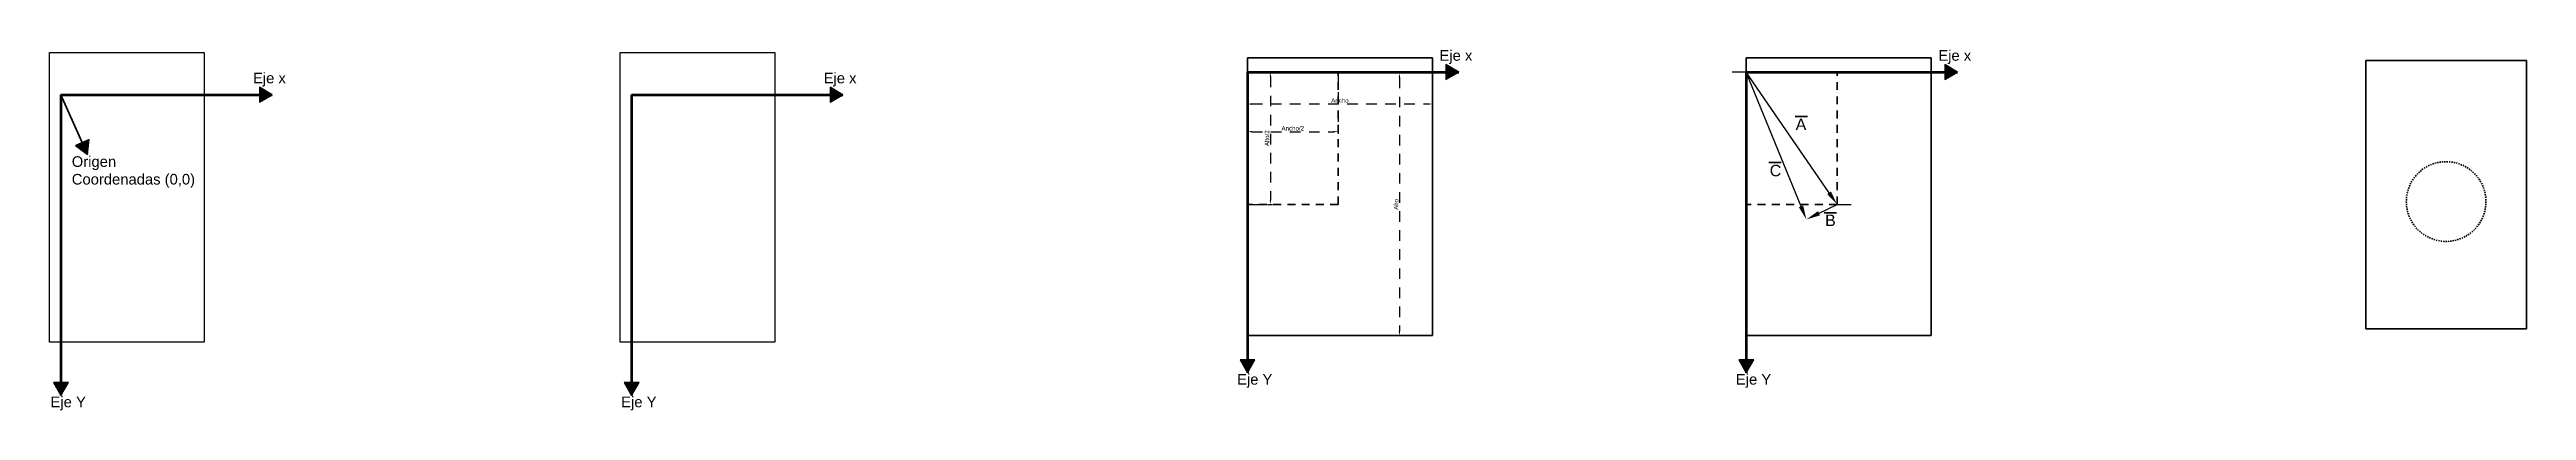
# Model space of a CAD drawing. Header units: millimetres. Extents: x 260 to 1664, y 344 to 549.
import ezdxf
from ezdxf import colors
from ezdxf.entities.mleader import LeaderData, LeaderLine
from ezdxf.math import Vec2, Vec3

# ---------------------------------------------------------------- set-up
doc = ezdxf.new("R2010")
doc.units = ezdxf.units.MM
doc.linetypes.add('JIS_02_0.7', pattern=[1.35, 0.75, -0.6])
doc.layers.add('referencia', color=5, linetype='Continuous')
doc.styles.add('Anotativo', font='arial.ttf')
doc.styles.get("Standard").update_dxf_attribs({"font": 'arial.ttf'})
doc.dimstyles.new('ISO-25', dxfattribs={"dimtxt": 2.5, "dimasz": 2.5, "dimexe": 1.25, "dimexo": 0.625, "dimtad": 1, "dimtxsty": 'Standard', "dimcen": 2.5, "dimadec": 0, "dimazin": 0, "dimtfac": 1, "dimtmove": 0, "dimatfit": 3, "dimfxl": 1, "dimarcsym": 0})
picture_1 = doc.add_image_def('image1.png', size_in_pixel=(331, 620))
picture_2 = doc.add_image_def('image2.png', size_in_pixel=(320, 480))
picture_3 = doc.add_image_def('image3.png', size_in_pixel=(480, 800))

# ---------------------------------------------------------------- blocks, each defined once
blk = doc.blocks.new('*D4')
at = {"layer": 'Defpoints', "color": 0, "linetype": 'JIS_02_0.7', "lineweight": 35, "ltscale": 8, "transparency": 16777216}
for p in [(938.8, 535.9), (1043.6, 535.9), (1043.6, 517.9)]:
    blk.add_point(p, dxfattribs=at)
at = {"layer": 'referencia', "color": 0, "linetype": 'JIS_02_0.7', "lineweight": -2, "ltscale": 8, "transparency": 16777216}
for p, q in [((938.8, 535.3), (938.8, 516.6)), ((1043.6, 535.3), (1043.6, 516.6)), ((941.3, 517.9), (1041.1, 517.9))]:
    blk.add_line(p, q, dxfattribs=at)
at = {"layer": 'referencia', "color": 0, "linetype": 'JIS_02_0.7', "lineweight": 35, "ltscale": 8, "transparency": 16777216}
for points in [[(941.3, 518.3), (941.3, 517.4), (938.8, 517.9)], [(1041.1, 518.3), (1041.1, 517.4), (1043.6, 517.9)]]:
    blk.add_solid(points, dxfattribs=at)
at = {"layer": 'referencia', "color": 0, "linetype": 'JIS_02_0.7', "lineweight": 35, "ltscale": 8, "transparency": 16777216, "insert": (991.2, 519.8), "char_height": 2.5, "attachment_point": 5}
blk.add_mtext('Ancho', dxfattribs=at)
blk = doc.blocks.new('*D5')
at = {"layer": 'Defpoints', "color": 0, "linetype": 'JIS_02_0.7', "lineweight": 35, "ltscale": 8, "transparency": 16777216}
for p in [(990.2, 535.9), (938.8, 502.2), (990.2, 502.2)]:
    blk.add_point(p, dxfattribs=at)
at = {"layer": 'referencia', "color": 0, "linetype": 'JIS_02_0.7', "lineweight": -2, "ltscale": 8, "transparency": 16777216}
for p, q in [((990.2, 535.3), (990.2, 501)), ((938.8, 502.9), (938.8, 503.5)), ((941.3, 502.2), (987.7, 502.2))]:
    blk.add_line(p, q, dxfattribs=at)
at = {"layer": 'referencia', "color": 0, "linetype": 'JIS_02_0.7', "lineweight": 35, "ltscale": 8, "transparency": 16777216}
for points in [[(941.3, 502.6), (941.3, 501.8), (938.8, 502.2)], [(987.7, 502.6), (987.7, 501.8), (990.2, 502.2)]]:
    blk.add_solid(points, dxfattribs=at)
at = {"layer": 'referencia', "color": 0, "linetype": 'JIS_02_0.7', "lineweight": 35, "ltscale": 8, "transparency": 16777216, "insert": (964.5, 504.1), "char_height": 2.5, "attachment_point": 5}
blk.add_mtext('Ancho/2', dxfattribs=at)
blk = doc.blocks.new('*D6')
at = {"layer": 'Defpoints', "color": 0, "linetype": 'JIS_02_0.7', "lineweight": 35, "ltscale": 8, "transparency": 16777216}
for p in [(1043.6, 535.3), (1025, 386.8), (1043.6, 386.8)]:
    blk.add_point(p, dxfattribs=at)
at = {"layer": 'referencia', "color": 0, "linetype": 'JIS_02_0.7', "lineweight": -2, "ltscale": 8, "transparency": 16777216}
for p, q in [((1043, 535.3), (1023.7, 535.3)), ((1025, 532.8), (1025, 389.3)), ((1043, 386.8), (1023.7, 386.8))]:
    blk.add_line(p, q, dxfattribs=at)
at = {"layer": 'referencia', "color": 0, "linetype": 'JIS_02_0.7', "lineweight": 35, "ltscale": 8, "transparency": 16777216}
for points in [[(1024.5, 532.8), (1025.4, 532.8), (1025, 535.3)], [(1024.5, 389.3), (1025.4, 389.3), (1025, 386.8)]]:
    blk.add_solid(points, dxfattribs=at)
at = {"layer": 'referencia', "color": 0, "linetype": 'JIS_02_0.7', "lineweight": 35, "ltscale": 8, "transparency": 16777216, "insert": (1023.1, 461), "char_height": 2.5, "attachment_point": 5, "rotation": 90}
blk.add_mtext('Alto', dxfattribs=at)
blk = doc.blocks.new('*D7')
at = {"layer": 'Defpoints', "color": 0, "linetype": 'JIS_02_0.7', "lineweight": 35, "ltscale": 8, "transparency": 16777216}
for p in [(938.8, 535.9), (938.8, 461), (951.8, 461)]:
    blk.add_point(p, dxfattribs=at)
at = {"layer": 'referencia', "color": 0, "linetype": 'JIS_02_0.7', "lineweight": -2, "ltscale": 8, "transparency": 16777216}
for p, q in [((939.4, 535.9), (953, 535.9)), ((951.8, 533.4), (951.8, 463.5)), ((939.4, 461), (953, 461))]:
    blk.add_line(p, q, dxfattribs=at)
at = {"layer": 'referencia', "color": 0, "linetype": 'JIS_02_0.7', "lineweight": 35, "ltscale": 8, "transparency": 16777216}
for points in [[(951.4, 533.4), (952.2, 533.4), (951.8, 535.9)], [(951.4, 463.5), (952.2, 463.5), (951.8, 461)]]:
    blk.add_solid(points, dxfattribs=at)
at = {"layer": 'referencia', "color": 0, "linetype": 'JIS_02_0.7', "lineweight": 35, "ltscale": 8, "transparency": 16777216, "insert": (949.9, 498.5), "char_height": 2.5, "attachment_point": 5, "rotation": 90}
blk.add_mtext('Alto/2', dxfattribs=at)

msp = doc.modelspace()

# ---------------------------------------------------------------- hatches: boundary and pattern name
at = {"layer": 'referencia'}
h = msp.add_hatch(color=256, dxfattribs=at)
h.dxf.hatch_style = 1
h.paths.add_polyline_path([(1051.27, 540.169), (1051.27, 531.715), (1058.591, 535.942)])
h = msp.add_hatch(color=256, dxfattribs=at)
h.dxf.hatch_style = 1
h.paths.add_polyline_path([(1334.021, 540.169), (1334.021, 531.715), (1341.342, 535.942)])
h = msp.add_hatch(color=256, dxfattribs=at)
h.dxf.hatch_style = 1
h.paths.add_polyline_path([(378.727, 527.377), (378.727, 518.923), (386.048, 523.15)])
h = msp.add_hatch(color=256, dxfattribs=at)
h.dxf.hatch_style = 1
h.paths.add_polyline_path([(702.189, 527.377), (702.189, 518.923), (709.511, 523.15)])
h = msp.add_hatch(color=256, dxfattribs=at)
h.dxf.hatch_style = 1
h.paths.add_polyline_path([(274.496, 494.337), (281.339, 489.374), (282.215, 497.783)])
h = msp.add_hatch(color=256, dxfattribs=at)
h.dxf.hatch_style = 1
h.paths.add_polyline_path([(934.581, 372.97), (938.808, 365.649), (943.035, 372.97)])
h = msp.add_hatch(color=256, dxfattribs=at)
h.dxf.hatch_style = 1
h.paths.add_polyline_path([(1217.332, 372.97), (1221.559, 365.649), (1225.786, 372.97)])
h = msp.add_hatch(color=256, dxfattribs=at)
h.dxf.hatch_style = 1
h.paths.add_polyline_path([(262.037, 360.179), (266.264, 352.858), (270.491, 360.179)])
h = msp.add_hatch(color=256, dxfattribs=at)
h.dxf.hatch_style = 1
h.paths.add_polyline_path([(585.5, 360.179), (589.727, 352.858), (593.954, 360.179)])

# ---------------------------------------------------------------- linework, layer by layer
at = {"layer": 'referencia', "lineweight": 53}
for p, q in [((938.808, 535.942), (1058.591, 535.942)), ((938.808, 535.942), (938.808, 365.649)), ((1221.559, 535.942), (1341.342, 535.942)), ((1221.559, 535.942), (1221.559, 365.649)), ((266.264, 523.15), (386.048, 523.15)), ((266.264, 523.15), (266.264, 352.858)), ((589.727, 523.15), (709.511, 523.15)), ((589.727, 523.15), (589.727, 352.858))]:
    msp.add_line(p, q, dxfattribs=at)
at = {"layer": 'referencia', "linetype": 'JIS_02_0.7', "lineweight": 35, "ltscale": 6}
for p, q in [((990.244, 461.018), (990.244, 535.942)), ((1272.995, 461.018), (1272.995, 535.942)), ((990.244, 461.018), (938.808, 461.018)), ((1272.995, 461.018), (1221.559, 461.018))]:
    msp.add_line(p, q, dxfattribs=at)
at = {"layer": 'referencia', "lineweight": 35}
msp.add_line((266.264, 523.15), (281.339, 489.374), dxfattribs=at)
at = {"layer": 'referencia', "linetype": 'Continuous', "lineweight": 35}
msp.add_line((1249.26, 510.791), (1256.223, 510.791), dxfattribs=at)
at = {"layer": 'referencia', "color": 1, "linetype": 'Continuous', "lineweight": 35}
msp.add_line((1234.285, 484.841), (1241.247, 484.841), dxfattribs=at)
at = {"layer": 'referencia', "color": 3, "linetype": 'Continuous', "lineweight": 35}
msp.add_line((1265.73, 456.18), (1272.692, 456.18), dxfattribs=at)
at = {"layer": 'referencia'}
for points in [[(1058.591, 535.942), (1051.27, 540.169), (1051.27, 531.715)], [(1341.342, 535.942), (1334.021, 540.169), (1334.021, 531.715)], [(386.048, 523.15), (378.727, 527.377), (378.727, 518.923)], [(709.511, 523.15), (702.189, 527.377), (702.189, 518.923)], [(281.339, 489.374), (282.215, 497.783), (274.496, 494.337)], [(938.808, 365.649), (943.035, 372.97), (934.581, 372.97)], [(1221.559, 365.649), (1225.786, 372.97), (1217.332, 372.97)], [(266.264, 352.858), (270.491, 360.179), (262.037, 360.179)], [(589.727, 352.858), (593.954, 360.179), (585.5, 360.179)]]:
    msp.add_lwpolyline(points, close=True, dxfattribs=at)
at = {"layer": 'referencia', "linetype": 'JIS_02_0.7', "lineweight": 35}
msp.add_circle((1618.238, 462.647), 22.571, dxfattribs=at)

# ---------------------------------------------------------------- texts
at = {"layer": 'referencia', "lineweight": 35, "style": 'Anotativo'}
msp.add_text('A', height=6.525, dxfattribs=at).set_placement((1249.506, 503.104))
at = {"layer": 'referencia', "color": 1, "lineweight": 35, "style": 'Anotativo'}
msp.add_text('C', height=6.525, dxfattribs=at).set_placement((1234.822, 476.924))
at = {"layer": 'referencia', "color": 3, "lineweight": 35, "style": 'Anotativo'}
msp.add_text('B', height=6.525, dxfattribs=at).set_placement((1266.2, 448.757))
at = {"layer": 'referencia', "lineweight": 35, "char_height": 6, "attachment_point": 1}
for s, width, insert in [('Eje x', 23.05714, (1047.65, 548.379)), ('Eje x', 23.05714, (1330.401, 548.379)), ('Eje x', 23.05714, (375.106, 535.588)), ('Eje x', 23.05714, (698.569, 535.588)), ('Origen\\PCoordenadas (0,0)', 73.24228, (272.398, 488.277)), ('Eje Y', 23.05714, (932.907, 364.959)), ('Eje Y', 23.05714, (1215.658, 364.959)), ('Eje Y', 23.05714, (260.363, 352.167)), ('Eje Y', 23.05714, (583.826, 352.167))]:
    msp.add_mtext_dynamic_manual_height_columns(s, width=width, gutter_width=12.5, heights=[0], dxfattribs=dict(at, insert=insert))

# ---------------------------------------------------------------- dimensions: what is measured, and where the dimension line sits
at = {"layer": 'referencia', "linetype": 'JIS_02_0.7', "lineweight": 35, "ltscale": 8}
for base, p1, p2, text, picture, middle in [((1043.604, 517.857), (938.808, 535.942), (1043.604, 535.942), 'Ancho', '*D4', (991.206, 519.752)), ((990.244, 502.228), (938.808, 502.228), (990.244, 535.942), 'Ancho/2', '*D5', (964.526, 504.145))]:
    dim = msp.add_linear_dim(base=base, p1=p1, p2=p2, text=text, dimstyle='ISO-25', dxfattribs=at)
    dim.commit()
    dim.dimension.update_dxf_attribs({"geometry": picture, "text_midpoint": middle})
for base, p1, p2, text, picture, middle in [((951.792, 461.018), (938.808, 535.942), (938.808, 461.018), 'Alto/2', '*D7', (949.874, 498.48)), ((1024.952, 386.766), (1043.604, 535.317), (1043.604, 386.766), 'Alto', '*D6', (1023.057, 461.042))]:
    dim = msp.add_linear_dim(base=base, p1=p1, p2=p2, angle=90, text=text, dimstyle='ISO-25', dxfattribs=at)
    dim.commit()
    dim.dimension.update_dxf_attribs({"geometry": picture, "text_midpoint": middle})

# ---------------------------------------------------------------- pictures from other files: only their frames are drawn
image = msp.add_image(picture_1, insert=(259.798, 382.927), size_in_units=(87.612, 164.108))
image.dxf.flags = 7
image = msp.add_image(picture_1, insert=(583.261, 382.927), size_in_units=(87.612, 164.108))
image.dxf.flags = 7
at = {"layer": 'referencia', "lineweight": 35}
image = msp.add_image(picture_2, insert=(938.805, 386.766), size_in_units=(104.799, 157.198), dxfattribs=at)
image.dxf.flags = 7
image = msp.add_image(picture_2, insert=(1221.556, 386.766), size_in_units=(104.799, 157.198), dxfattribs=at)
image.dxf.flags = 7
at = {"layer": 'referencia', "linetype": 'JIS_02_0.7', "lineweight": 35}
image = msp.add_image(picture_3, insert=(1572.674, 390.633), size_in_units=(91.099, 151.832), dxfattribs=at)
image.dxf.flags = 7

# ---------------------------------------------------------------- leaders
at = {"layer": 'referencia', "lineweight": 35, "ltscale": 8}
ml = msp.add_multileader_mtext('Standard', dxfattribs=at)
ml.set_content('', color=256)
ml.set_leader_properties()
ml.build(insert=Vec2(0, 0))
ml.multileader.update_dxf_attribs({"arrow_head_size": 8})
ctx = ml.context
ctx.base_point, ctx.arrow_head_size, ctx.plane_origin = Vec3(1209.559, 535.942), 8, Vec3(1272.995, 461.018)
ctx.text_align_type = 2
notes = []
notes.append((ctx, [(0, (1, 1, 0), (1221.559, 535.942), (-1, 0), 8, [(0, [(1272.995, 461.018)], 0, [])])]))
ctx.mtext.insert, ctx.mtext.alignment, ctx.mtext.flow_direction = Vec3(1211.559, 537.942), 3, 5
at = {"layer": 'referencia', "color": 1, "linetype": 'ByBlock', "lineweight": 35}
ml = msp.add_multileader_mtext('Standard', dxfattribs=at)
ml.set_content('', color=1)
ml.set_leader_properties()
ml.build(insert=Vec2(0, 0))
ml.multileader.update_dxf_attribs({"arrow_head_size": 8})
ctx = ml.context
ctx.base_point, ctx.arrow_head_size, ctx.plane_origin = Vec3(1209.559, 535.942), 8, Vec3(1255.608, 452.496)
ctx.text_align_type = 2
notes.append((ctx, [(0, (1, 1, 0), (1221.559, 535.942), (-1, 0), 8, [(0, [(1255.608, 452.496)], 0, [])])]))
ctx.mtext.insert, ctx.mtext.alignment, ctx.mtext.flow_direction = Vec3(1211.559, 537.942), 3, 5
at = {"layer": 'referencia', "color": 3, "lineweight": 35}
ml = msp.add_multileader_mtext('Standard', dxfattribs=at)
ml.set_content('', color=3)
ml.set_leader_properties()
ml.build(insert=Vec2(0, 0))
ml.multileader.update_dxf_attribs({"arrow_head_size": 8})
ctx = ml.context
ctx.base_point, ctx.arrow_head_size, ctx.plane_origin = Vec3(1280.995, 461.018), 8, Vec3(1255.608, 452.496)
notes.append((ctx, [(0, (1, 1, 0), (1272.995, 461.018), (1, 0), 8, [(0, [(1255.608, 452.496)], 0, [])])]))
ctx.mtext.insert, ctx.mtext.flow_direction = Vec3(1282.995, 463.018), 5
for ctx, leaders in notes:
    for number, flags, end, landing, length, lines in leaders:
        leader = LeaderData()
        leader.index, (leader.has_last_leader_line, leader.has_dogleg_vector, leader.attachment_direction) = number, flags
        leader.last_leader_point, leader.dogleg_vector, leader.dogleg_length = Vec3(end), Vec3(landing), length
        for number, points, colour, breaks in lines:
            line = LeaderLine()
            line.index, line.vertices, line.color, line.breaks = number, Vec3.list(points), colors.encode_raw_color(colour), breaks
            leader.lines.append(line)
        ctx.leaders.append(leader)

doc.saveas('drawing.dxf')
